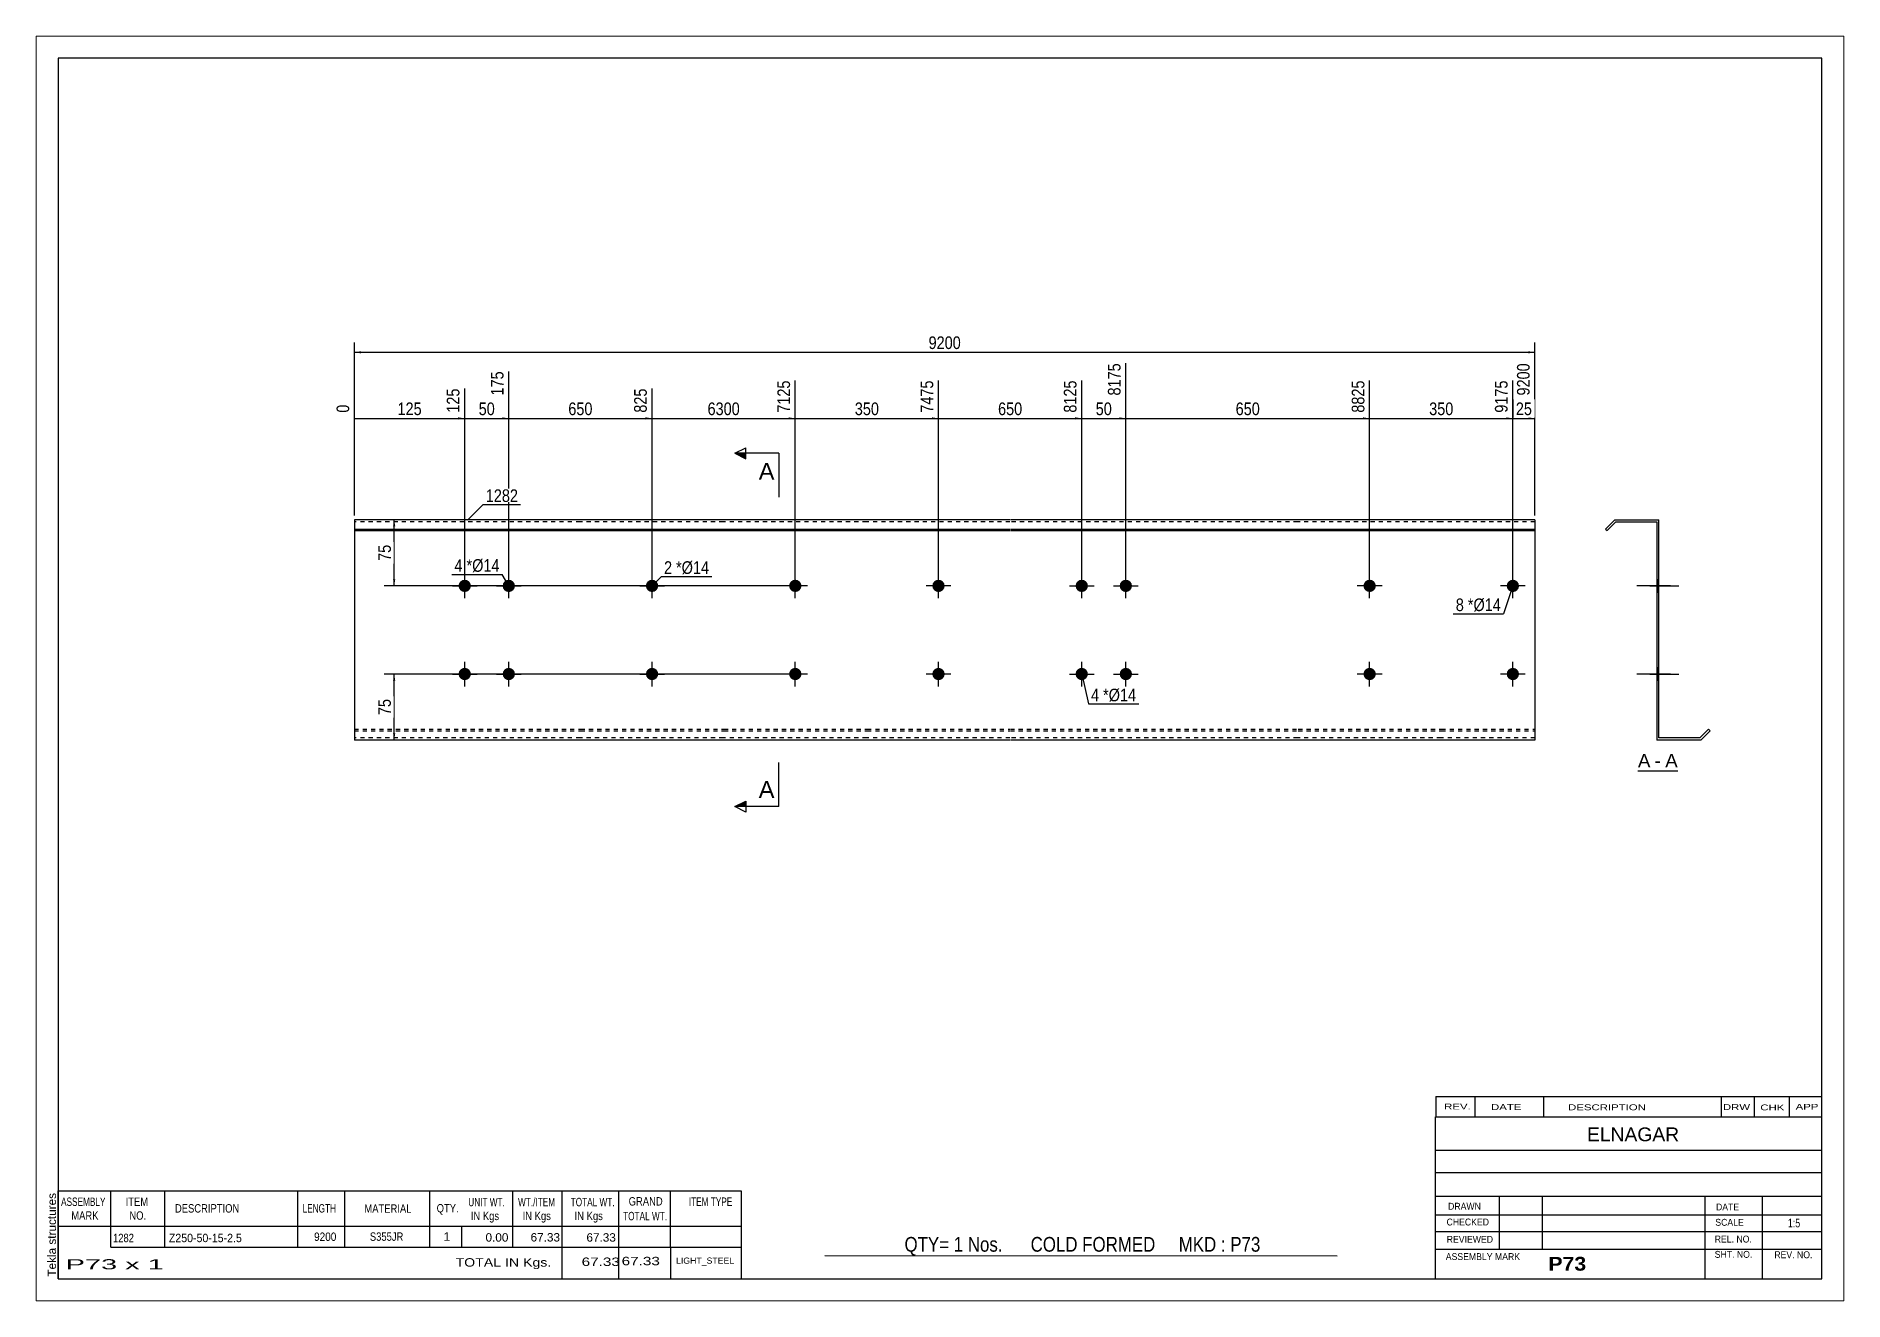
# Paper-space layout 'Layout1' of a CAD drawing. Header units: millimetres. Extents: x 0 to 410, y 0 to 287.
# The model-space entities are those that its viewports show. They can reach past a viewport. Long polylines and large blocks are cut down to what shows.
import ezdxf

# ---------------------------------------------------------------- set-up
doc = ezdxf.new("R2010")
doc.units = ezdxf.units.MM
doc.linetypes.add('DXK_LINE_DOT1', pattern=[1.8814, 0.9407, -0.9407])
doc.layers.add('Viewport layer', color=7, linetype='Continuous', plot=False)
doc.styles.add('Arial', font='ARIAL.TTF', dxfattribs={"height": 0.2})
doc.styles.add('Arial Bold', font='ARIALBD.TTF', dxfattribs={"height": 0.2})
doc.styles.add('Arial Narrow', font='ARIALN.TTF', dxfattribs={"height": 0.2})

# ---------------------------------------------------------------- blocks, each defined once
blk = doc.blocks.new('Unknown-627207611-2546')
at = {"color": 5, "linetype": 'Continuous'}
for p, q in [((332.8, 129.75), (-67.2, 129.75)), ((-67.2, 129.75), (-67.2, -147.25)), ((332.8, -147.25), (332.8, 129.75)), ((-67.2, -147.25), (332.8, -147.25))]:
    blk.add_line(p, q, dxfattribs=at)
at = {"color": 174, "linetype": 'Continuous', "style": 'Arial'}
blk.add_text('Tekla structures', height=1.9102, rotation=90, dxfattribs=at).set_placement((-67.7, -146.75))
blk = doc.blocks.new('Unknown-627207611-12 - 2188')
at = {"color": 7, "linetype": 'Continuous'}
blk.add_line((291.09, -31.95), (300.12, -31.95), dxfattribs=at)
at = {"color": 0, "linetype": 'Continuous'}
blk.add_wipeout([(293.93, -31.2), (293.93, -28), (291.09, -28), (291.09, -31.2)], dxfattribs=at)
blk.add_wipeout([(296.32, -31.2), (296.32, -28), (294.89, -28), (294.89, -31.2)], dxfattribs=at)
at = {"color": 96, "linetype": 'Continuous', "style": 'Arial'}
blk.add_text('A', height=3.06, dxfattribs=at).set_placement((291.09, -31.2))
at = {"color": 0, "linetype": 'Continuous'}
blk.add_wipeout([(300.12, -31.2), (300.12, -28), (297.28, -28), (297.28, -31.2)], dxfattribs=at)
at = {"color": 96, "linetype": 'Continuous', "style": 'Arial'}
for s, p in [('A', (297.28, -31.2)), ('-', (294.89, -31.2))]:
    blk.add_text(s, height=3.06, dxfattribs=at).set_placement(p)
blk = doc.blocks.new('Bolt-627207611-2179 - 2159')
at = {"linetype": 'Continuous'}
for points in [[(98.58, 10, -1), (101.38, 10, -1)], [(261.33, 10, -1), (264.13, 10, -1)]]:
    blk.add_hatch(color=3, dxfattribs=at).paths.add_polyline_path(points)
at = {"color": 3, "linetype": 'Continuous'}
for p, q in [((99.98, 7.2), (99.98, 12.8)), ((262.73, 7.2), (262.73, 12.8)), ((102.78, 10), (97.18, 10)), ((265.53, 10), (259.93, 10))]:
    blk.add_line(p, q, dxfattribs=at)
blk = doc.blocks.new('Part-627207611-2174 - 2159')
at = {"color": 2, "linetype": 'Continuous'}
for p, q in [((0, 25), (0, -25)), ((51.19, 25), (0, 25)), ((83.68, 25), (51.29, 25)), ((116.17, 25), (83.78, 25)), ((148.66, 25), (116.27, 25)), ((213.95, 25), (148.76, 25)), ((246.44, 25), (214.05, 25)), ((267.73, 25), (246.54, 25)), ((267.73, 25), (267.73, -25)), ((0, 22.88), (51.19, 22.88)), ((0, 22.53), (51.19, 22.53)), ((51.29, 22.88), (83.68, 22.88)), ((51.29, 22.53), (83.68, 22.53)), ((83.78, 22.88), (116.17, 22.88)), ((83.78, 22.53), (116.17, 22.53)), ((116.27, 22.88), (148.66, 22.88)), ((116.27, 22.53), (148.66, 22.53)), ((148.76, 22.88), (213.95, 22.88)), ((148.76, 22.53), (213.95, 22.53)), ((214.05, 22.88), (246.44, 22.88)), ((214.05, 22.53), (246.44, 22.53)), ((246.54, 22.88), (267.73, 22.88)), ((246.54, 22.53), (267.73, 22.53)), ((51.19, -25), (0, -25)), ((83.68, -25), (51.29, -25)), ((116.17, -25), (83.78, -25)), ((148.66, -25), (116.27, -25)), ((213.95, -25), (148.76, -25)), ((246.44, -25), (214.05, -25)), ((267.73, -25), (246.54, -25))]:
    blk.add_line(p, q, dxfattribs=at)
at = {"color": 7, "linetype": 'DXK_LINE_DOT1'}
for p, q in [((51.19, 24.5), (0, 24.5)), ((83.68, 24.5), (51.29, 24.5)), ((116.17, 24.5), (83.78, 24.5)), ((148.66, 24.5), (116.27, 24.5)), ((213.95, 24.5), (148.76, 24.5)), ((246.44, 24.5), (214.05, 24.5)), ((267.73, 24.5), (246.54, 24.5)), ((0, -22.53), (51.19, -22.53)), ((0, -22.88), (51.19, -22.88)), ((51.19, -24.5), (0, -24.5)), ((51.29, -22.53), (83.68, -22.53)), ((51.29, -22.88), (83.68, -22.88)), ((83.68, -24.5), (51.29, -24.5)), ((83.78, -22.53), (116.17, -22.53)), ((83.78, -22.88), (116.17, -22.88)), ((116.17, -24.5), (83.78, -24.5)), ((116.27, -22.53), (148.66, -22.53)), ((116.27, -22.88), (148.66, -22.88)), ((148.66, -24.5), (116.27, -24.5)), ((148.76, -22.53), (213.95, -22.53)), ((148.76, -22.88), (213.95, -22.88)), ((213.95, -24.5), (148.76, -24.5)), ((214.05, -22.53), (246.44, -22.53)), ((214.05, -22.88), (246.44, -22.88)), ((246.44, -24.5), (214.05, -24.5)), ((246.54, -22.53), (267.73, -22.53)), ((246.54, -22.88), (267.73, -22.88)), ((267.73, -24.5), (246.54, -24.5))]:
    blk.add_line(p, q, dxfattribs=at)
blk = doc.blocks.new('Bolt-627207611-2175 - 2159')
at = {"linetype": 'Continuous'}
for points in [[(23.6, 10, -1), (26.4, 10, -1)], [(33.6, 10, -1), (36.4, 10, -1)], [(23.6, -10, -1), (26.4, -10, -1)], [(33.6, -10, -1), (36.4, -10, -1)]]:
    blk.add_hatch(color=3, dxfattribs=at).paths.add_polyline_path(points)
at = {"color": 3, "linetype": 'Continuous'}
for p, q in [((25, 7.2), (25, 12.8)), ((35, 7.2), (35, 12.8)), ((22.2, 10), (27.8, 10)), ((32.2, 10), (37.8, 10)), ((25, -12.8), (25, -7.2)), ((35, -12.8), (35, -7.2)), ((22.2, -10), (27.8, -10)), ((32.2, -10), (37.8, -10))]:
    blk.add_line(p, q, dxfattribs=at)
blk = doc.blocks.new('Bolt-627207611-2176 - 2159')
at = {"linetype": 'Continuous'}
for points in [[(163.55, 10, -1), (166.35, 10, -1)], [(173.55, 10, -1), (176.35, 10, -1)], [(163.55, -10, -1), (166.35, -10, -1)], [(173.55, -10, -1), (176.35, -10, -1)]]:
    blk.add_hatch(color=3, dxfattribs=at).paths.add_polyline_path(points)
at = {"color": 3, "linetype": 'Continuous'}
for p, q in [((164.95, 7.2), (164.95, 12.8)), ((174.95, 7.2), (174.95, 12.8)), ((162.15, 10), (167.75, 10)), ((172.15, 10), (177.75, 10)), ((164.95, -12.8), (164.95, -7.2)), ((174.95, -12.8), (174.95, -7.2)), ((162.15, -10), (167.75, -10)), ((172.15, -10), (177.75, -10))]:
    blk.add_line(p, q, dxfattribs=at)
blk = doc.blocks.new('Bolt-627207611-2177 - 2159')
at = {"linetype": 'Continuous'}
for points in [[(131.06, 10, -1), (133.86, 10, -1)], [(228.85, 10, -1), (231.65, 10, -1)]]:
    blk.add_hatch(color=3, dxfattribs=at).paths.add_polyline_path(points)
at = {"color": 3, "linetype": 'Continuous'}
for p, q in [((132.46, 7.2), (132.46, 12.8)), ((230.25, 7.2), (230.25, 12.8)), ((135.26, 10), (129.66, 10)), ((233.05, 10), (227.45, 10))]:
    blk.add_line(p, q, dxfattribs=at)
blk = doc.blocks.new('Bolt-627207611-2178 - 2159')
at = {"linetype": 'Continuous'}
for points in [[(131.06, -10, -1), (133.86, -10, -1)], [(228.85, -10, -1), (231.65, -10, -1)]]:
    blk.add_hatch(color=3, dxfattribs=at).paths.add_polyline_path(points)
at = {"color": 3, "linetype": 'Continuous'}
for p, q in [((132.46, -12.8), (132.46, -7.2)), ((230.25, -12.8), (230.25, -7.2)), ((135.26, -10), (129.66, -10)), ((233.05, -10), (227.45, -10))]:
    blk.add_line(p, q, dxfattribs=at)
blk = doc.blocks.new('Bolt-627207611-2180 - 2159')
at = {"linetype": 'Continuous'}
for points in [[(98.58, -10, -1), (101.38, -10, -1)], [(261.33, -10, -1), (264.13, -10, -1)]]:
    blk.add_hatch(color=3, dxfattribs=at).paths.add_polyline_path(points)
at = {"color": 3, "linetype": 'Continuous'}
for p, q in [((99.98, -12.8), (99.98, -7.2)), ((262.73, -12.8), (262.73, -7.2)), ((102.78, -10), (97.18, -10)), ((265.53, -10), (259.93, -10))]:
    blk.add_line(p, q, dxfattribs=at)
blk = doc.blocks.new('Bolt-627207611-2181 - 2159')
at = {"linetype": 'Continuous'}
for points in [[(66.09, 10, -1), (68.89, 10, -1)], [(66.09, -10, -1), (68.89, -10, -1)]]:
    blk.add_hatch(color=3, dxfattribs=at).paths.add_polyline_path(points)
at = {"color": 3, "linetype": 'Continuous'}
for p, q in [((67.49, 7.2), (67.49, 12.8)), ((64.69, 10), (70.29, 10)), ((67.49, -12.8), (67.49, -7.2)), ((64.69, -10), (70.29, -10))]:
    blk.add_line(p, q, dxfattribs=at)
blk = doc.blocks.new('Bolt-627207611-2196 - 2188')
at = {"linetype": 'Continuous'}
blk.add_hatch(color=3, dxfattribs=at).paths.add_polyline_path([(295.35, -8.6), (295.35, -11.4), (295.85, -11.4), (295.85, -8.6)])
blk.add_hatch(color=3, dxfattribs=at).paths.add_polyline_path([(295.35, -8.6), (295.35, -11.4), (295.85, -11.4), (295.85, -8.6)])
at = {"color": 3, "linetype": 'Continuous'}
for p, q in [((293.76, -10), (300.36, -10)), ((293.76, -10), (300.36, -10)), ((295.35, -8.6), (295.85, -8.6)), ((295.35, -8.6), (295.85, -8.6)), ((295.35, -11.4), (295.85, -11.4)), ((295.35, -11.4), (295.85, -11.4))]:
    blk.add_line(p, q, dxfattribs=at)
blk = doc.blocks.new('Part-627207611-2190 - 2188')
at = {"color": 2, "linetype": 'Continuous'}
for p, q in [((285.85, 25), (283.73, 22.88)), ((285.85, 25), (295.85, 25)), ((295.85, -24.5), (295.85, 25)), ((283.73, 22.88), (284.09, 22.53)), ((286.06, 24.5), (284.09, 22.53)), ((286.06, 24.5), (295.35, 24.5)), ((295.35, 24.5), (295.35, -25)), ((305.15, -24.5), (295.85, -24.5)), ((305.15, -24.5), (307.12, -22.53)), ((305.35, -25), (307.48, -22.88)), ((307.48, -22.88), (307.12, -22.53)), ((305.35, -25), (295.35, -25))]:
    blk.add_line(p, q, dxfattribs=at)
blk = doc.blocks.new('Bolt-627207611-2191 - 2188')
at = {"linetype": 'Continuous'}
for points in [[(295.35, 11.4), (295.35, 8.6), (295.85, 8.6), (295.85, 11.4)], [(295.35, 11.4), (295.35, 8.6), (295.85, 8.6), (295.85, 11.4)], [(295.35, -8.6), (295.35, -11.4), (295.85, -11.4), (295.85, -8.6)], [(295.35, -8.6), (295.35, -11.4), (295.85, -11.4), (295.85, -8.6)]]:
    blk.add_hatch(color=3, dxfattribs=at).paths.add_polyline_path(points)
at = {"color": 3, "linetype": 'Continuous'}
for p, q in [((298.45, 10), (290.85, 10)), ((298.45, 10), (290.85, 10)), ((295.85, 11.4), (295.35, 11.4)), ((295.85, 11.4), (295.35, 11.4)), ((295.85, 8.6), (295.35, 8.6)), ((295.85, 8.6), (295.35, 8.6)), ((298.45, -10), (290.85, -10)), ((298.45, -10), (290.85, -10)), ((295.85, -8.6), (295.35, -8.6)), ((295.85, -8.6), (295.35, -8.6)), ((295.85, -11.4), (295.35, -11.4)), ((295.85, -11.4), (295.35, -11.4))]:
    blk.add_line(p, q, dxfattribs=at)
blk = doc.blocks.new('Bolt-627207611-2192 - 2188')
at = {"linetype": 'Continuous'}
for points in [[(295.35, 11.4), (295.35, 8.6), (295.85, 8.6), (295.85, 11.4)], [(295.35, 11.4), (295.35, 8.6), (295.85, 8.6), (295.85, 11.4)], [(295.35, -8.6), (295.35, -11.4), (295.85, -11.4), (295.85, -8.6)], [(295.35, -8.6), (295.35, -11.4), (295.85, -11.4), (295.85, -8.6)]]:
    blk.add_hatch(color=3, dxfattribs=at).paths.add_polyline_path(points)
at = {"color": 3, "linetype": 'Continuous'}
for p, q in [((298.46, 10), (290.86, 10)), ((298.46, 10), (290.86, 10)), ((295.85, 11.4), (295.35, 11.4)), ((295.85, 11.4), (295.35, 11.4)), ((295.85, 8.6), (295.35, 8.6)), ((295.85, 8.6), (295.35, 8.6)), ((298.46, -10), (290.86, -10)), ((298.46, -10), (290.86, -10)), ((295.85, -8.6), (295.35, -8.6)), ((295.85, -8.6), (295.35, -8.6)), ((295.85, -11.4), (295.35, -11.4)), ((295.85, -11.4), (295.35, -11.4))]:
    blk.add_line(p, q, dxfattribs=at)
blk = doc.blocks.new('Bolt-627207611-2193 - 2188')
at = {"linetype": 'Continuous'}
blk.add_hatch(color=3, dxfattribs=at).paths.add_polyline_path([(295.35, 11.4), (295.35, 8.6), (295.85, 8.6), (295.85, 11.4)])
blk.add_hatch(color=3, dxfattribs=at).paths.add_polyline_path([(295.35, 11.4), (295.35, 8.6), (295.85, 8.6), (295.85, 11.4)])
at = {"color": 3, "linetype": 'Continuous'}
for p, q in [((293.76, 10), (300.36, 10)), ((293.76, 10), (300.36, 10)), ((295.35, 11.4), (295.85, 11.4)), ((295.35, 11.4), (295.85, 11.4)), ((295.35, 8.6), (295.85, 8.6)), ((295.35, 8.6), (295.85, 8.6))]:
    blk.add_line(p, q, dxfattribs=at)
blk = doc.blocks.new('Bolt-627207611-2194 - 2188')
at = {"linetype": 'Continuous'}
blk.add_hatch(color=3, dxfattribs=at).paths.add_polyline_path([(295.35, -8.6), (295.35, -11.4), (295.85, -11.4), (295.85, -8.6)])
blk.add_hatch(color=3, dxfattribs=at).paths.add_polyline_path([(295.35, -8.6), (295.35, -11.4), (295.85, -11.4), (295.85, -8.6)])
at = {"color": 3, "linetype": 'Continuous'}
for p, q in [((293.76, -10), (300.36, -10)), ((293.76, -10), (300.36, -10)), ((295.35, -8.6), (295.85, -8.6)), ((295.35, -8.6), (295.85, -8.6)), ((295.35, -11.4), (295.85, -11.4)), ((295.35, -11.4), (295.85, -11.4))]:
    blk.add_line(p, q, dxfattribs=at)
blk = doc.blocks.new('Bolt-627207611-2195 - 2188')
at = {"linetype": 'Continuous'}
blk.add_hatch(color=3, dxfattribs=at).paths.add_polyline_path([(295.35, 11.4), (295.35, 8.6), (295.85, 8.6), (295.85, 11.4)])
blk.add_hatch(color=3, dxfattribs=at).paths.add_polyline_path([(295.35, 11.4), (295.35, 8.6), (295.85, 8.6), (295.85, 11.4)])
at = {"color": 3, "linetype": 'Continuous'}
for p, q in [((293.76, 10), (300.36, 10)), ((293.76, 10), (300.36, 10)), ((295.35, 11.4), (295.85, 11.4)), ((295.35, 11.4), (295.85, 11.4)), ((295.35, 8.6), (295.85, 8.6)), ((295.35, 8.6), (295.85, 8.6))]:
    blk.add_line(p, q, dxfattribs=at)
blk = doc.blocks.new('Bolt-627207611-2197 - 2188')
at = {"linetype": 'Continuous'}
for points in [[(295.35, 11.4), (295.35, 8.6), (295.85, 8.6), (295.85, 11.4)], [(295.35, -8.6), (295.35, -11.4), (295.85, -11.4), (295.85, -8.6)]]:
    blk.add_hatch(color=3, dxfattribs=at).paths.add_polyline_path(points)
at = {"color": 3, "linetype": 'Continuous'}
for p, q in [((297.45, 10), (290.85, 10)), ((295.85, 11.4), (295.35, 11.4)), ((295.85, 8.6), (295.35, 8.6)), ((297.45, -10), (290.85, -10)), ((295.85, -8.6), (295.35, -8.6)), ((295.85, -11.4), (295.35, -11.4))]:
    blk.add_line(p, q, dxfattribs=at)
blk = doc.blocks.new('StraightDimension-627207611-2215 - 2159')
at = {"linetype": 'Continuous'}
blk.add_hatch(color=7, dxfattribs=at).paths.add_polyline_path([(173.45, 48.25), (174.95, 48), (173.45, 47.75)])
at = {"color": 7, "linetype": 'Continuous'}
for p, q in [((174.95, 11), (174.95, 60.51)), ((164.95, 11), (164.95, 56.61)), ((164.95, 48), (174.95, 48))]:
    blk.add_line(p, q, dxfattribs=at)
at = {"color": 0}
blk.add_wipeout([(172.38, 48.15), (172.38, 52.35), (167.52, 52.35), (167.52, 48.15)], dxfattribs=at)
at = {"color": 0, "linetype": 'Continuous'}
blk.add_wipeout([(174.35, 61.11), (170.15, 61.11), (170.15, 52.6), (174.35, 52.6)], dxfattribs=at)
at = {"color": 3, "linetype": 'Continuous', "style": 'Arial Narrow'}
blk.add_text('8175', height=2.863, rotation=90.0002, dxfattribs=at).set_placement((173.75, 53.2))
at = {"color": 3, "style": 'Arial Narrow'}
blk.add_text('50', height=2.863, dxfattribs=at).set_placement((168.12, 48.75))
blk = doc.blocks.new('StraightDimension-627207611-2276 - 2159')
at = {"linetype": 'Continuous'}
for points in [[(1.5, 62.75), (0, 63), (1.5, 63.25)], [(266.23, 63.25), (267.73, 63), (266.23, 62.75)]]:
    blk.add_hatch(color=7, dxfattribs=at).paths.add_polyline_path(points)
at = {"color": 7, "linetype": 'Continuous'}
for p, q in [((0, 26), (0, 65.25)), ((0, 63), (267.73, 63)), ((267.73, 26), (267.73, 65.25))]:
    blk.add_line(p, q, dxfattribs=at)
at = {"color": 0}
blk.add_wipeout([(138.12, 63.15), (138.12, 67.35), (129.61, 67.35), (129.61, 63.15)], dxfattribs=at)
at = {"color": 3, "style": 'Arial Narrow'}
blk.add_text('9200', height=2.863, dxfattribs=at).set_placement((130.21, 63.75))
blk = doc.blocks.new('StraightDimension-627207611-2212 - 2159')
at = {"linetype": 'Continuous'}
blk.add_hatch(color=7, dxfattribs=at).paths.add_polyline_path([(266.23, 48.25), (267.73, 48), (266.23, 47.75)])
at = {"color": 7, "linetype": 'Continuous'}
for p, q in [((267.73, 26), (267.73, 60.51)), ((262.73, 11), (262.73, 56.61)), ((262.73, 48), (267.73, 48))]:
    blk.add_line(p, q, dxfattribs=at)
at = {"color": 0}
blk.add_wipeout([(267.66, 48.15), (267.66, 52.35), (262.81, 52.35), (262.81, 48.15)], dxfattribs=at)
at = {"color": 0, "linetype": 'Continuous'}
blk.add_wipeout([(267.13, 61.11), (262.93, 61.11), (262.93, 52.6), (267.13, 52.6)], dxfattribs=at)
at = {"color": 3, "linetype": 'Continuous', "style": 'Arial Narrow'}
blk.add_text('9200', height=2.863, rotation=90.0002, dxfattribs=at).set_placement((266.53, 53.2))
at = {"color": 3, "style": 'Arial Narrow'}
blk.add_text('25', height=2.863, dxfattribs=at).set_placement((263.41, 48.75))
blk = doc.blocks.new('StraightDimension-627207611-2213 - 2159')
at = {"linetype": 'Continuous'}
blk.add_hatch(color=7, dxfattribs=at).paths.add_polyline_path([(261.23, 48.25), (262.73, 48), (261.23, 47.75)])
at = {"color": 7, "linetype": 'Continuous'}
for p, q in [((230.25, 11), (230.25, 56.61)), ((262.73, 11), (262.73, 56.61)), ((230.25, 48), (262.73, 48))]:
    blk.add_line(p, q, dxfattribs=at)
at = {"color": 0, "linetype": 'Continuous'}
blk.add_wipeout([(262.13, 57.21), (257.93, 57.21), (257.93, 48.7), (262.13, 48.7)], dxfattribs=at)
at = {"color": 0}
blk.add_wipeout([(249.83, 48.15), (249.83, 52.35), (243.15, 52.35), (243.15, 48.15)], dxfattribs=at)
at = {"color": 3, "linetype": 'Continuous', "style": 'Arial Narrow'}
blk.add_text('9175', height=2.863, rotation=90.0002, dxfattribs=at).set_placement((261.53, 49.3))
at = {"color": 3, "style": 'Arial Narrow'}
blk.add_text('350', height=2.863, dxfattribs=at).set_placement((243.75, 48.75))
blk = doc.blocks.new('StraightDimension-627207611-2214 - 2159')
at = {"linetype": 'Continuous'}
blk.add_hatch(color=7, dxfattribs=at).paths.add_polyline_path([(228.75, 48.25), (230.25, 48), (228.75, 47.75)])
at = {"color": 7, "linetype": 'Continuous'}
for p, q in [((174.95, 11), (174.95, 60.51)), ((230.25, 11), (230.25, 56.61)), ((174.95, 48), (230.25, 48))]:
    blk.add_line(p, q, dxfattribs=at)
at = {"color": 0, "linetype": 'Continuous'}
blk.add_wipeout([(229.65, 57.21), (225.45, 57.21), (225.45, 48.7), (229.65, 48.7)], dxfattribs=at)
at = {"color": 0}
blk.add_wipeout([(205.94, 48.15), (205.94, 52.35), (199.26, 52.35), (199.26, 48.15)], dxfattribs=at)
at = {"color": 3, "linetype": 'Continuous', "style": 'Arial Narrow'}
blk.add_text('8825', height=2.863, rotation=90.0002, dxfattribs=at).set_placement((229.05, 49.3))
at = {"color": 3, "style": 'Arial Narrow'}
blk.add_text('650', height=2.863, dxfattribs=at).set_placement((199.86, 48.75))
blk = doc.blocks.new('StraightDimension-627207611-2216 - 2159')
at = {"linetype": 'Continuous'}
blk.add_hatch(color=7, dxfattribs=at).paths.add_polyline_path([(163.45, 48.25), (164.95, 48), (163.45, 47.75)])
at = {"color": 7, "linetype": 'Continuous'}
for p, q in [((132.46, 11), (132.46, 56.61)), ((164.95, 11), (164.95, 56.61)), ((132.46, 48), (164.95, 48))]:
    blk.add_line(p, q, dxfattribs=at)
at = {"color": 0, "linetype": 'Continuous'}
blk.add_wipeout([(164.35, 57.21), (160.15, 57.21), (160.15, 48.7), (164.35, 48.7)], dxfattribs=at)
at = {"color": 0}
blk.add_wipeout([(152.05, 48.15), (152.05, 52.35), (145.37, 52.35), (145.37, 48.15)], dxfattribs=at)
at = {"color": 3, "linetype": 'Continuous', "style": 'Arial Narrow'}
blk.add_text('8125', height=2.863, rotation=90.0002, dxfattribs=at).set_placement((163.75, 49.3))
at = {"color": 3, "style": 'Arial Narrow'}
blk.add_text('650', height=2.863, dxfattribs=at).set_placement((145.97, 48.75))
blk = doc.blocks.new('StraightDimension-627207611-2217 - 2159')
at = {"linetype": 'Continuous'}
blk.add_hatch(color=7, dxfattribs=at).paths.add_polyline_path([(130.96, 48.25), (132.46, 48), (130.96, 47.75)])
at = {"color": 7, "linetype": 'Continuous'}
for p, q in [((99.98, 11), (99.98, 56.61)), ((132.46, 11), (132.46, 56.61)), ((99.98, 48), (132.46, 48))]:
    blk.add_line(p, q, dxfattribs=at)
at = {"color": 0, "linetype": 'Continuous'}
blk.add_wipeout([(131.86, 57.21), (127.66, 57.21), (127.66, 48.7), (131.86, 48.7)], dxfattribs=at)
at = {"color": 0}
blk.add_wipeout([(119.56, 48.15), (119.56, 52.35), (112.88, 52.35), (112.88, 48.15)], dxfattribs=at)
at = {"color": 3, "linetype": 'Continuous', "style": 'Arial Narrow'}
blk.add_text('7475', height=2.863, rotation=90.0002, dxfattribs=at).set_placement((131.26, 49.3))
at = {"color": 3, "style": 'Arial Narrow'}
blk.add_text('350', height=2.863, dxfattribs=at).set_placement((113.48, 48.75))
blk = doc.blocks.new('StraightDimension-627207611-2218 - 2159')
at = {"linetype": 'Continuous'}
blk.add_hatch(color=7, dxfattribs=at).paths.add_polyline_path([(98.48, 48.25), (99.98, 48), (98.48, 47.75)])
at = {"color": 7, "linetype": 'Continuous'}
for p, q in [((67.49, 11), (67.49, 54.78)), ((99.98, 11), (99.98, 56.61)), ((67.49, 48), (99.98, 48))]:
    blk.add_line(p, q, dxfattribs=at)
at = {"color": 0, "linetype": 'Continuous'}
blk.add_wipeout([(99.38, 57.21), (95.18, 57.21), (95.18, 48.7), (99.38, 48.7)], dxfattribs=at)
at = {"color": 0}
blk.add_wipeout([(87.99, 48.15), (87.99, 52.35), (79.48, 52.35), (79.48, 48.15)], dxfattribs=at)
at = {"color": 3, "linetype": 'Continuous', "style": 'Arial Narrow'}
blk.add_text('7125', height=2.863, rotation=90.0002, dxfattribs=at).set_placement((98.78, 49.3))
at = {"color": 3, "style": 'Arial Narrow'}
blk.add_text('6300', height=2.863, dxfattribs=at).set_placement((80.08, 48.75))
blk = doc.blocks.new('StraightDimension-627207611-2219 - 2159')
at = {"linetype": 'Continuous'}
blk.add_hatch(color=7, dxfattribs=at).paths.add_polyline_path([(65.99, 48.25), (67.49, 48), (65.99, 47.75)])
at = {"color": 7, "linetype": 'Continuous'}
for p, q in [((35, 11), (35, 58.68)), ((67.49, 11), (67.49, 54.78)), ((35, 48), (67.49, 48))]:
    blk.add_line(p, q, dxfattribs=at)
at = {"color": 0, "linetype": 'Continuous'}
blk.add_wipeout([(66.89, 55.38), (62.69, 55.38), (62.69, 48.7), (66.89, 48.7)], dxfattribs=at)
at = {"color": 0}
blk.add_wipeout([(54.59, 48.15), (54.59, 52.35), (47.9, 52.35), (47.9, 48.15)], dxfattribs=at)
at = {"color": 3, "linetype": 'Continuous', "style": 'Arial Narrow'}
blk.add_text('825', height=2.863, rotation=90.0002, dxfattribs=at).set_placement((66.29, 49.3))
at = {"color": 3, "style": 'Arial Narrow'}
blk.add_text('650', height=2.863, dxfattribs=at).set_placement((48.5, 48.75))
blk = doc.blocks.new('StraightDimension-627207611-2220 - 2159')
at = {"linetype": 'Continuous'}
blk.add_hatch(color=7, dxfattribs=at).paths.add_polyline_path([(33.5, 48.25), (35, 48), (33.5, 47.75)])
at = {"color": 7, "linetype": 'Continuous'}
for p, q in [((35, 11), (35, 58.68)), ((25, 11), (25, 54.78)), ((25, 48), (35, 48))]:
    blk.add_line(p, q, dxfattribs=at)
at = {"color": 0}
blk.add_wipeout([(32.43, 48.15), (32.43, 52.35), (27.57, 52.35), (27.57, 48.15)], dxfattribs=at)
at = {"color": 0, "linetype": 'Continuous'}
blk.add_wipeout([(34.4, 59.28), (30.2, 59.28), (30.2, 52.6), (34.4, 52.6)], dxfattribs=at)
at = {"color": 3, "linetype": 'Continuous', "style": 'Arial Narrow'}
blk.add_text('175', height=2.863, rotation=90.0002, dxfattribs=at).set_placement((33.8, 53.2))
at = {"color": 3, "style": 'Arial Narrow'}
blk.add_text('50', height=2.863, dxfattribs=at).set_placement((28.17, 48.75))
blk = doc.blocks.new('StraightDimension-627207611-2221 - 2159')
at = {"linetype": 'Continuous'}
blk.add_hatch(color=7, dxfattribs=at).paths.add_polyline_path([(23.5, 48.25), (25, 48), (23.5, 47.75)])
at = {"color": 7, "linetype": 'Continuous'}
for p, q in [((25, 11), (25, 54.78)), ((0, 26), (0, 51.13)), ((0, 48), (25, 48))]:
    blk.add_line(p, q, dxfattribs=at)
at = {"color": 0, "linetype": 'Continuous'}
for points in [[(24.4, 55.38), (20.2, 55.38), (20.2, 48.7), (24.4, 48.7)], [(-0.6, 51.73), (-4.8, 51.73), (-4.8, 48.7), (-0.6, 48.7)]]:
    blk.add_wipeout(points, dxfattribs=at)
at = {"color": 0}
blk.add_wipeout([(15.84, 48.15), (15.84, 52.35), (9.16, 52.35), (9.16, 48.15)], dxfattribs=at)
at = {"color": 3, "linetype": 'Continuous', "style": 'Arial Narrow'}
for s, height, p in [('125', 2.863, (23.8, 49.3)), ('0', 2.86, (-1.2, 49.3))]:
    blk.add_text(s, height=height, rotation=90.0002, dxfattribs=at).set_placement(p)
at = {"color": 3, "style": 'Arial Narrow'}
blk.add_text('125', height=2.863, dxfattribs=at).set_placement((9.76, 48.75))
blk = doc.blocks.new('StraightDimension-627207611-2261 - 2159')
at = {"linetype": 'Continuous'}
for points in [[(8.75, 23.5), (9, 25), (9.25, 23.5)], [(9.25, 11.5), (9, 10), (8.75, 11.5)]]:
    blk.add_hatch(color=7, dxfattribs=at).paths.add_polyline_path(points)
at = {"color": 7, "linetype": 'Continuous'}
for p, q in [((24, 25), (6.75, 25)), ((9, 10), (9, 25)), ((98.98, 10), (6.75, 10))]:
    blk.add_line(p, q, dxfattribs=at)
at = {"color": 0}
blk.add_wipeout([(8.85, 19.93), (4.65, 19.93), (4.65, 15.07), (8.85, 15.07)], dxfattribs=at)
at = {"color": 3, "style": 'Arial Narrow'}
blk.add_text('75', height=2.863, rotation=90.0002, dxfattribs=at).set_placement((8.25, 15.67))
blk = doc.blocks.new('StraightDimension-627207611-2269 - 2159')
at = {"linetype": 'Continuous'}
for points in [[(8.75, -11.5), (9, -10), (9.25, -11.5)], [(9.25, -23.5), (9, -25), (8.75, -23.5)]]:
    blk.add_hatch(color=7, dxfattribs=at).paths.add_polyline_path(points)
at = {"color": 7, "linetype": 'Continuous'}
for p, q in [((98.98, -10), (6.75, -10)), ((9, -25), (9, -10)), ((24, -25), (6.75, -25))]:
    blk.add_line(p, q, dxfattribs=at)
at = {"color": 0}
blk.add_wipeout([(8.85, -15.07), (4.65, -15.07), (4.65, -19.93), (8.85, -19.93)], dxfattribs=at)
at = {"color": 3, "style": 'Arial Narrow'}
blk.add_text('75', height=2.863, rotation=90.0002, dxfattribs=at).set_placement((8.25, -19.33))
blk = doc.blocks.new('CBS_BOM-627207611-2569')
at = {"color": 7, "linetype": 'Continuous'}
for p, q in [((-67.23, -135.28), (-67.23, -127.28)), ((-67.23, -127.28), (87.69, -127.28)), ((-55.23, -135.28), (-55.23, -127.28)), ((-43.04, -135.28), (-43.04, -127.28)), ((-12.88, -135.28), (-12.88, -127.28)), ((-2.2, -135.28), (-2.2, -127.28)), ((17.12, -135.28), (17.12, -127.28)), ((35.92, -135.28), (35.92, -127.28)), ((47.13, -135.28), (47.13, -127.28)), ((59.92, -135.28), (59.92, -127.28)), ((71.67, -135.28), (71.67, -127.28)), ((87.69, -127.29), (87.69, -135.27)), ((-67.23, -135.28), (87.69, -135.28)), ((-67.23, -140.08), (-67.23, -135.28)), ((-55.23, -140.08), (-55.23, -135.28)), ((-43.04, -140.08), (-43.04, -135.28)), ((-12.88, -140.08), (-12.88, -135.28)), ((-2.2, -140.08), (-2.2, -135.28)), ((17.12, -140.08), (17.12, -135.28)), ((24.38, -140.08), (24.38, -135.28)), ((35.92, -140.08), (35.92, -135.28)), ((47.13, -140.08), (47.13, -135.28)), ((59.92, -140.08), (59.92, -135.28)), ((71.69, -140.08), (71.69, -135.28)), ((87.69, -135.28), (87.69, -140.08)), ((-67.23, -147.28), (-67.23, -140.1)), ((-55.23, -140.08), (87.69, -140.08)), ((47.13, -147.28), (47.13, -140.1)), ((59.92, -147.28), (59.92, -140.1)), ((71.73, -147.28), (71.73, -140.1)), ((87.69, -140.08), (87.69, -147.28)), ((-67.23, -147.28), (87.69, -147.28))]:
    blk.add_line(p, q, dxfattribs=at)
at = {"color": 3, "linetype": 'Continuous', "style": 'Arial'}
for s, height, width, p in [('ASSEMBLY', 1.91, 0.7, (-66.55, -130.71)), ('ITEM', 1.91, 0.8, (-51.9, -130.71)), ('DESCRIPTION', 1.9102, 0.8, (-40.72, -132.21)), ('LENGTH', 1.91, 0.7, (-11.77, -132.21)), ('MATERIAL', 1.91, 0.8, (2.25, -132.26)), ('QTY.', 1.91, 0.8, (18.64, -132.18)), ('UNIT WT.', 1.91, 0.7, (25.81, -130.78)), ('WT./ITEM', 1.91, 0.7, (37.1, -130.78)), ('TOTAL WT.', 1.91, 0.7, (49.04, -130.78)), ('GRAND', 1.91, 0.8, (62.19, -130.62)), ('ITEM TYPE', 1.91, 0.7, (75.83, -130.7)), ('MARK', 1.91, 0.8, (-64.23, -133.84)), ('NO.', 1.91, 0.8, (-51.05, -133.84)), ('IN Kgs', 1.91, 0.8, (26.39, -133.92)), ('IN Kgs', 1.91, 0.8, (38.14, -133.92)), ('IN Kgs', 1.91, 0.8, (49.93, -133.92)), ('TOTAL WT.', 1.91, 0.7, (60.93, -133.96))]:
    blk.add_text(s, height=height, dxfattribs=dict(at, width=width)).set_placement(p)
at = {"color": 7, "linetype": 'Continuous', "style": 'Arial'}
for s, height, width, p in [('1282', 1.91, 0.8, (-54.77, -138.93)), ('Z250-50-15-2.5', 1.9102, 0.9, (-42.1, -138.93)), ('9200', 1.91, 0.85, (-9.16, -138.65)), ('S355JR', 1.91, 0.8, (3.49, -138.62))]:
    blk.add_text(s, height=height, dxfattribs=dict(at, width=width)).set_placement(p)
for s, p in [('1', (20.21, -138.62)), ('0.00', (29.72, -138.81)), ('67.33', (39.94, -138.78)), ('67.33', (52.61, -138.81))]:
    blk.add_text(s, height=1.91, dxfattribs=at).set_placement(p)
at = {"color": 6, "linetype": 'Continuous', "style": 'Arial'}
for s, height, width, p in [('P73 x 1', 2.292, 2.05, (-65.51, -145.09)), ('TOTAL IN Kgs.', 1.9102, 1.2, (22.93, -144.48)), ('67.33', 1.91, 1.3, (51.52, -144.33)), ('67.33', 1.91, 1.3, (60.59, -144.17))]:
    blk.add_text(s, height=height, dxfattribs=dict(at, width=width)).set_placement(p)
blk.add_text('LIGHT_STEEL', height=1.4135, dxfattribs=at).set_placement((72.94, -143.83))
blk = doc.blocks.new('CBS_CALLOFF-627207611-2570')
at = {"color": 7, "linetype": 'Continuous'}
blk.add_line((106.68, -141.98), (222.91, -142), dxfattribs=at)
at = {"color": 3, "linetype": 'Continuous', "style": 'Arial Narrow'}
blk.add_text('QTY= 1 Nos.      COLD FORMED     MKD : P73', height=3.3405, dxfattribs=at).set_placement((124.75, -141.09))
blk = doc.blocks.new('CBS_NAME_BLOG-627207611-2571')
at = {"color": 7, "linetype": 'Continuous'}
for p, q in [((245.21, -110.5), (332.73, -110.5)), ((245.21, -147.21), (245.21, -110.5)), ((245.21, -118.04), (332.73, -118.04)), ((245.28, -123.09), (332.8, -123.09)), ((245.21, -128.46), (332.73, -128.46)), ((259.73, -140.57), (259.73, -128.47)), ((269.42, -140.54), (269.42, -128.47)), ((306.33, -147.21), (306.33, -128.48)), ((319.38, -147.21), (319.38, -128.47)), ((245.22, -132.76), (332.8, -132.74)), ((245.21, -136.51), (332.73, -136.51)), ((245.21, -140.55), (332.73, -140.55)), ((245.21, -147.25), (332.8, -147.25))]:
    blk.add_line(p, q, dxfattribs=at)
at = {"color": 3, "linetype": 'Continuous', "style": 'Arial'}
blk.add_text('ELNAGAR', height=3.133, dxfattribs=at).set_placement((279.53, -116.03))
at = {"color": 3, "linetype": 'Continuous'}
for s, height, style, width, p in [('DRAWN', 1.566, 'Arial', 0.9, (248.04, -131.57)), ('DATE', 1.566, 'Arial', 0.9, (308.8, -131.73)), ('CHECKED', 1.566, 'Arial', 0.9, (247.69, -135.14)), ('SCALE', 1.566, 'Arial', 0.9, (308.65, -135.21)), ('1:5', 1.957, 'Arial Narrow', 0.9, (325.1, -135.57)), ('REVIEWED', 1.566, 'Arial', 0.9, (247.73, -139.06)), ('REL. NO.', 1.566, 'Arial', 0.9, (308.51, -139.01)), ('ASSEMBLY MARK', 1.5663, 'Arial', 0.9, (247.51, -142.99)), ('P73', 3.131, 'Arial Bold', 1.1, (270.79, -145.39)), ('SHT. NO.', 1.566, 'Arial', 0.9, (308.51, -142.48)), ('REV. NO.', 1.566, 'Arial', 0.9, (322.03, -142.57))]:
    blk.add_text(s, height=height, dxfattribs=dict(at, style=style, width=width)).set_placement(p)
blk = doc.blocks.new('CBS_REVISION-627207611-2572')
at = {"color": 7, "linetype": 'Continuous'}
for p, q in [((245.29, -105.87), (332.79, -105.87)), ((245.29, -105.87), (245.29, -110.5)), ((254.09, -105.87), (254.09, -110.5)), ((269.68, -105.87), (269.68, -110.44)), ((309.94, -105.87), (309.94, -110.5)), ((317.48, -105.87), (317.48, -110.5)), ((325.43, -105.87), (325.43, -110.5)), ((245.29, -110.5), (332.79, -110.5))]:
    blk.add_line(p, q, dxfattribs=at)
at = {"color": 7, "style": 'Arial Narrow', "width": 1.7}
for s, height, p in [('REV.', 1.326, (247.15, -108.82)), ('DATE', 1.326, (257.78, -108.94)), ('DESCRIPTION', 1.3257, (275.26, -108.99)), ('DRW', 1.326, (310.37, -108.93)), ('CHK', 1.326, (318.86, -109.02)), ('APP', 1.326, (326.86, -108.87))]:
    blk.add_text(s, height=height, dxfattribs=at).set_placement(p)
blk = doc.blocks.new('SectionMark-627207611-2210 - 2159')
at = {"linetype": 'Continuous'}
for points in [[(88.74, 40.1), (88.74, 38.85), (86.24, 40.1)], [(88.74, -38.85), (88.74, -40.1), (86.24, -40.1)]]:
    blk.add_hatch(color=30, dxfattribs=at).paths.add_polyline_path(points)
at = {"color": 30, "linetype": 'Continuous'}
for p, q in [((86.24, 40.1), (88.74, 41.35)), ((88.74, 38.85), (88.74, 41.35)), ((86.24, 40.1), (88.74, 38.85)), ((86.24, -40.1), (88.74, -38.85)), ((88.74, -41.35), (86.24, -40.1)), ((88.74, -38.85), (88.74, -41.35))]:
    blk.add_line(p, q, dxfattribs=at)
at = {"color": 0, "linetype": 'Continuous'}
for points in [[(95.24, 34.1), (95.24, 38.1), (91.69, 38.1), (91.69, 34.1)], [(95.24, -38.1), (95.24, -34.1), (91.69, -34.1), (91.69, -38.1)]]:
    blk.add_wipeout(points, dxfattribs=at)
at = {"color": 30, "linetype": 'Continuous'}
for p, q in [((96.24, 40.1), (86.24, 40.1)), ((96.24, 40.1), (96.24, 30.1)), ((96.24, -40.1), (96.24, -30.1)), ((96.24, -40.1), (86.24, -40.1))]:
    blk.add_line(p, q, dxfattribs=at)
at = {"color": 96, "linetype": 'Continuous', "style": 'Arial'}
for p in [(91.69, 34.1), (91.69, -38.1)]:
    blk.add_text('A', height=3.82, dxfattribs=at).set_placement(p)
blk = doc.blocks.new('Mark-627207611-2279 - 2159')
at = {"color": 0}
blk.add_wipeout([(37.09, 29.04), (37.09, 32.04), (29.78, 32.04), (29.78, 29.04)], dxfattribs=at)
blk.add_wipeout([(37.09, 29.04), (37.09, 32.04), (29.78, 32.04), (29.78, 29.04)], dxfattribs=at)
at = {"color": 7, "linetype": 'Continuous'}
for p, q in [((25.65, 24.9), (29.18, 28.44)), ((29.18, 28.44), (37.69, 28.44))]:
    blk.add_line(p, q, dxfattribs=at)
at = {"color": 3, "style": 'Arial Narrow'}
blk.add_text('1282', height=2.863, dxfattribs=at).set_placement((29.78, 29.04))
blk = doc.blocks.new('MarkSet-627207611-2292 - 2159')
at = {"color": 0}
blk.add_wipeout([(251.62, 4.28), (251.62, 7.28), (249.79, 7.28), (249.79, 4.28)], dxfattribs=at)
blk.add_wipeout([(251.62, 4.28), (251.62, 7.28), (249.79, 7.28), (249.79, 4.28)], dxfattribs=at)
blk.add_wipeout([(253.8, 4.28), (253.8, 7.28), (252.52, 7.28), (252.52, 4.28)], dxfattribs=at)
blk.add_wipeout([(253.8, 4.28), (253.8, 7.28), (252.52, 7.28), (252.52, 4.28)], dxfattribs=at)
at = {"color": 3, "style": 'Arial Narrow'}
blk.add_text('8', height=2.86, dxfattribs=at).set_placement((249.79, 4.28))
at = {"color": 0}
blk.add_wipeout([(260.01, 4.28), (260.01, 7.28), (253.8, 7.28), (253.8, 4.28)], dxfattribs=at)
blk.add_wipeout([(260.01, 4.28), (260.01, 7.28), (253.8, 7.28), (253.8, 4.28)], dxfattribs=at)
at = {"color": 7, "linetype": 'Continuous'}
for p in [(262.73, 10), (249.19, 3.68)]:
    blk.add_line(p, (260.61, 3.68), dxfattribs=at)
at = {"color": 3, "style": 'Arial Narrow'}
for s, height, p in [('*', 2.86, (252.52, 4.28)), ('Ø14', 2.863, (253.8, 4.28))]:
    blk.add_text(s, height=height, dxfattribs=at).set_placement(p)
blk = doc.blocks.new('Mark-627207611-2297 - 2159')
at = {"color": 0}
blk.add_wipeout([(24.51, 13.2), (24.51, 16.2), (22.68, 16.2), (22.68, 13.2)], dxfattribs=at)
blk.add_wipeout([(24.51, 13.2), (24.51, 16.2), (22.68, 16.2), (22.68, 13.2)], dxfattribs=at)
blk.add_wipeout([(26.69, 13.2), (26.69, 16.2), (25.41, 16.2), (25.41, 13.2)], dxfattribs=at)
blk.add_wipeout([(26.69, 13.2), (26.69, 16.2), (25.41, 16.2), (25.41, 13.2)], dxfattribs=at)
at = {"color": 3, "style": 'Arial Narrow'}
blk.add_text('4', height=2.86, dxfattribs=at).set_placement((22.68, 13.2))
at = {"color": 0}
blk.add_wipeout([(32.9, 13.2), (32.9, 16.2), (26.69, 16.2), (26.69, 13.2)], dxfattribs=at)
blk.add_wipeout([(32.9, 13.2), (32.9, 16.2), (26.69, 16.2), (26.69, 13.2)], dxfattribs=at)
at = {"color": 7, "linetype": 'Continuous'}
for p in [(22.08, 12.6), (35, 10)]:
    blk.add_line(p, (33.5, 12.6), dxfattribs=at)
at = {"color": 3, "style": 'Arial Narrow'}
for s, height, p in [('*', 2.86, (25.41, 13.2)), ('Ø14', 2.863, (26.69, 13.2))]:
    blk.add_text(s, height=height, dxfattribs=at).set_placement(p)
blk = doc.blocks.new('Mark-627207611-2298 - 2159')
at = {"color": 0}
blk.add_wipeout([(168.88, -16.2), (168.88, -13.2), (167.05, -13.2), (167.05, -16.2)], dxfattribs=at)
blk.add_wipeout([(168.88, -16.2), (168.88, -13.2), (167.05, -13.2), (167.05, -16.2)], dxfattribs=at)
at = {"color": 7, "linetype": 'Continuous'}
blk.add_line((164.95, -10), (166.45, -16.8), dxfattribs=at)
at = {"color": 0}
blk.add_wipeout([(171.06, -16.2), (171.06, -13.2), (169.78, -13.2), (169.78, -16.2)], dxfattribs=at)
blk.add_wipeout([(171.06, -16.2), (171.06, -13.2), (169.78, -13.2), (169.78, -16.2)], dxfattribs=at)
at = {"color": 3, "style": 'Arial Narrow'}
blk.add_text('4', height=2.86, dxfattribs=at).set_placement((167.05, -16.2))
at = {"color": 0}
blk.add_wipeout([(177.27, -16.2), (177.27, -13.2), (171.06, -13.2), (171.06, -16.2)], dxfattribs=at)
blk.add_wipeout([(177.27, -16.2), (177.27, -13.2), (171.06, -13.2), (171.06, -16.2)], dxfattribs=at)
at = {"color": 7, "linetype": 'Continuous'}
blk.add_line((166.45, -16.8), (177.87, -16.8), dxfattribs=at)
at = {"color": 3, "style": 'Arial Narrow'}
for s, height, p in [('*', 2.86, (169.78, -16.2)), ('Ø14', 2.863, (171.06, -16.2))]:
    blk.add_text(s, height=height, dxfattribs=at).set_placement(p)
blk = doc.blocks.new('Mark-627207611-2299 - 2159')
at = {"color": 0}
blk.add_wipeout([(72.04, 12.72), (72.04, 15.72), (70.21, 15.72), (70.21, 12.72)], dxfattribs=at)
blk.add_wipeout([(72.04, 12.72), (72.04, 15.72), (70.21, 15.72), (70.21, 12.72)], dxfattribs=at)
at = {"color": 7, "linetype": 'Continuous'}
blk.add_line((67.49, 10), (69.61, 12.12), dxfattribs=at)
at = {"color": 0}
blk.add_wipeout([(74.21, 12.72), (74.21, 15.72), (72.94, 15.72), (72.94, 12.72)], dxfattribs=at)
blk.add_wipeout([(74.21, 12.72), (74.21, 15.72), (72.94, 15.72), (72.94, 12.72)], dxfattribs=at)
at = {"color": 3, "style": 'Arial Narrow'}
blk.add_text('2', height=2.86, dxfattribs=at).set_placement((70.21, 12.72))
at = {"color": 0}
blk.add_wipeout([(80.43, 12.72), (80.43, 15.72), (74.21, 15.72), (74.21, 12.72)], dxfattribs=at)
blk.add_wipeout([(80.43, 12.72), (80.43, 15.72), (74.21, 15.72), (74.21, 12.72)], dxfattribs=at)
at = {"color": 7, "linetype": 'Continuous'}
blk.add_line((69.61, 12.12), (81.03, 12.12), dxfattribs=at)
at = {"color": 3, "style": 'Arial Narrow'}
for s, height, p in [('*', 2.86, (72.94, 12.72)), ('Ø14', 2.863, (74.21, 12.72))]:
    blk.add_text(s, height=height, dxfattribs=at).set_placement(p)

msp = doc.modelspace()

# ---------------------------------------------------------------- block references
for name in ['Unknown-627207611-2546', 'Part-627207611-2174 - 2159', 'Part-627207611-2190 - 2188', 'Bolt-627207611-2175 - 2159', 'Bolt-627207611-2181 - 2159', 'Bolt-627207611-2179 - 2159', 'Bolt-627207611-2177 - 2159', 'Bolt-627207611-2176 - 2159', 'Bolt-627207611-2191 - 2188', 'Bolt-627207611-2197 - 2188', 'Bolt-627207611-2192 - 2188', 'Bolt-627207611-2193 - 2188', 'Bolt-627207611-2195 - 2188', 'Bolt-627207611-2180 - 2159', 'Bolt-627207611-2178 - 2159', 'Bolt-627207611-2196 - 2188', 'Bolt-627207611-2194 - 2188', 'CBS_REVISION-627207611-2572', 'CBS_NAME_BLOG-627207611-2571', 'CBS_BOM-627207611-2569', 'CBS_CALLOFF-627207611-2570']:
    msp.add_blockref(name, (0, 0))

# ---------------------------------------------------------------- next in the draw order: block references
for name in ['StraightDimension-627207611-2215 - 2159', 'StraightDimension-627207611-2269 - 2159', 'Mark-627207611-2298 - 2159', 'Unknown-627207611-12 - 2188']:
    msp.add_blockref(name, (0, 0))

# ---------------------------------------------------------------- next in the draw order: block references
msp.add_blockref('StraightDimension-627207611-2276 - 2159', (0, 0))

# ---------------------------------------------------------------- next in the draw order: block references
for name in ['StraightDimension-627207611-2212 - 2159', 'StraightDimension-627207611-2216 - 2159']:
    msp.add_blockref(name, (0, 0))

# ---------------------------------------------------------------- next in the draw order: block references
for name in ['StraightDimension-627207611-2217 - 2159', 'StraightDimension-627207611-2213 - 2159']:
    msp.add_blockref(name, (0, 0))

# ---------------------------------------------------------------- next in the draw order: block references
for name in ['StraightDimension-627207611-2214 - 2159', 'StraightDimension-627207611-2218 - 2159', 'MarkSet-627207611-2292 - 2159']:
    msp.add_blockref(name, (0, 0))

# ---------------------------------------------------------------- next in the draw order: block references
msp.add_blockref('StraightDimension-627207611-2219 - 2159', (0, 0))

# ---------------------------------------------------------------- next in the draw order: block references
msp.add_blockref('StraightDimension-627207611-2220 - 2159', (0, 0))

# ---------------------------------------------------------------- next in the draw order: block references
msp.add_blockref('StraightDimension-627207611-2221 - 2159', (0, 0))

# ---------------------------------------------------------------- next in the draw order: block references
msp.add_blockref('StraightDimension-627207611-2261 - 2159', (0, 0))

# ---------------------------------------------------------------- next in the draw order: block references
for name in ['SectionMark-627207611-2210 - 2159', 'Mark-627207611-2279 - 2159', 'Mark-627207611-2297 - 2159', 'Mark-627207611-2299 - 2159']:
    msp.add_blockref(name, (0, 0))

psp = doc.layouts.get("Layout1")

# ---------------------------------------------------------------- viewports
at = {"layer": 'Viewport layer', "view_target_point": (132.8, -8.75)}
psp.add_viewport(center=(205, 143.5), size=(410, 287), view_center_point=(0, 0), view_height=287, dxfattribs=at)

doc.saveas('drawing.dxf')
